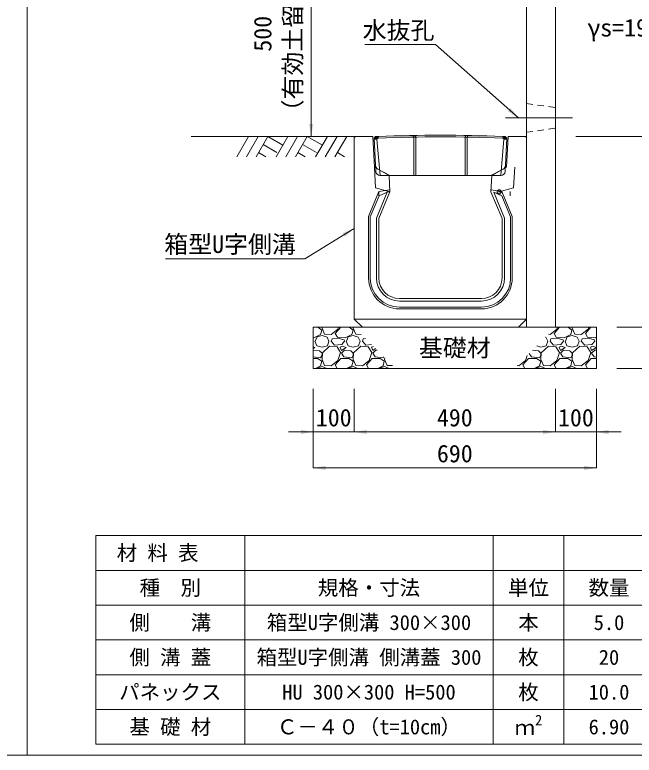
# Model space of a CAD drawing. Units: millimetres at full size. Extents: x 173025 to 194922, y 53822 to 64534.
# Drawn here: x 185692 to 187201, y 61441 to 63244 of the extents above; entities that cross this region are included whole.
import ezdxf
from ezdxf.enums import TextEntityAlignment as Align

# ---------------------------------------------------------------- set-up
doc = ezdxf.new("R2010")
doc.units = ezdxf.units.MM
doc.header["$LTSCALE"] = 20
doc.header["$PDMODE"] = 32
doc.header["$PDSIZE"] = 10
for name, pattern in [('DASHED', [7.5, 6, -1.5]), ('USER1', [28.575, 19.05, -3.175, 3.175, -3.175]), ('USER2', [1.35, 0.75, -0.6])]:
    doc.linetypes.add(name, pattern=pattern)
for name, color, linetype, lineweight in [('0_2', 7, 'Continuous', 20), ('Defpoints_3', 8, 'Continuous', 0), ('パネックス', 2, 'Continuous', 13), ('図枠', 5, 'Continuous', 13), ('基礎材', 7, 'Continuous', 15), ('寸法・材料表', 7, 'Continuous', 13), ('寸法線', 7, 'Continuous', 13), ('引出線', 4, 'Continuous', 13), ('本体', 2, 'Continuous', 9), ('箱型U字側溝', 2, 'Continuous', 9), ('ﾊｯﾁﾝｸﾞ', 7, 'Continuous', 5)]:
    doc.layers.add(name, color=color, linetype=linetype, lineweight=lineweight)
doc.styles.add('ＭＳ ゴシック', font='')
doc.styles.get('ＭＳ ゴシック').set_extended_font_data('MS Gothic')

# ---------------------------------------------------------------- blocks, each defined once
blk = doc.blocks.new('filled_arrow')
at = {"color": 0, "linetype": 'Continuous', "lineweight": -2}
blk.add_solid([(7.5, 1.25), (0, 0), (7.5, -1.25)], dxfattribs=at)

msp = doc.modelspace()

# ---------------------------------------------------------------- linework, layer by layer
at = {"layer": '0_2'}
msp.add_line((186521.93, 62948.31), (186121.93, 62948.31), dxfattribs=at)
at = {"layer": 'Defpoints_3'}
for p, q in [((185889.27, 61976.61), (187854.58, 61976.61)), ((185889.27, 61976.61), (185889.27, 61891.43)), ((186252.27, 61976.61), (186252.27, 61891.43)), ((186857.27, 61976.61), (186857.27, 61891.43)), ((187029.58, 61976.61), (187029.58, 61891.43))]:
    msp.add_line(p, q, dxfattribs=at)
at = {"layer": 'パネックス'}
for p, q in [((186938.93, 62948.31), (186938.93, 63443.31)), ((187008.93, 63448.31), (187008.93, 62483.31)), ((186938.93, 63028.31), (186938.93, 62958.31)), ((186938.93, 62483.31), (186938.93, 62993.31)), ((187028.93, 62483.31), (186938.93, 62483.31))]:
    msp.add_line(p, q, dxfattribs=at)
at = {"layer": '図枠'}
for p, q in [((185721.93, 64341.27), (185721.93, 61441.27)), ((179921.93, 61441.27), (194921.93, 61441.27))]:
    msp.add_line(p, q, dxfattribs=at)
at = {"layer": '基礎材'}
for p, q in [((186418.93, 62483.31), (186418.93, 62383.31)), ((186418.93, 62483.31), (187108.93, 62483.31)), ((187108.93, 62483.31), (187108.93, 62383.31)), ((186418.93, 62383.31), (187108.93, 62383.31))]:
    msp.add_line(p, q, dxfattribs=at)
at = {"layer": '寸法・材料表'}
for p, q in [((185889.27, 61891.43), (187854.58, 61891.43)), ((185889.27, 61891.43), (185889.27, 61467.93)), ((186252.27, 61891.43), (186252.27, 61467.93)), ((186857.27, 61891.43), (186857.27, 61467.93)), ((187029.58, 61891.43), (187029.58, 61467.93)), ((185889.27, 61806.73), (187854.58, 61806.73)), ((185889.27, 61722.03), (187854.58, 61722.03)), ((185889.27, 61637.33), (187854.58, 61637.33)), ((185889.27, 61552.63), (187854.58, 61552.63)), ((185889.27, 61467.93), (187854.58, 61467.93))]:
    msp.add_line(p, q, dxfattribs=at)
at = {"layer": '寸法線'}
for p, q in [((186413.93, 62948.31), (186413.93, 63448.31)), ((186471.93, 62948.31), (186413.93, 62948.31)), ((187058.93, 62948.31), (187402.27, 62948.31)), ((187158.93, 62483.31), (187489.77, 62483.31)), ((187158.93, 62483.31), (187402.27, 62483.31)), ((187158.97, 62483.31), (187489.77, 62483.31)), ((187158.97, 62383.31), (187489.77, 62383.31)), ((186418.93, 62333.31), (186418.93, 62228.37)), ((186418.93, 62333.31), (186418.93, 62140.87)), ((186518.93, 62333.31), (186518.93, 62228.37)), ((186518.93, 62333.31), (186518.93, 62228.37)), ((187008.93, 62333.31), (187008.93, 62228.37)), ((187008.93, 62333.31), (187008.93, 62228.37)), ((187108.93, 62333.31), (187108.93, 62228.37)), ((187108.93, 62333.31), (187108.93, 62140.87)), ((186358.93, 62228.37), (186578.93, 62228.37)), ((186518.93, 62228.37), (187008.93, 62228.37)), ((186948.93, 62228.37), (187168.93, 62228.37)), ((187108.93, 62140.87), (186418.93, 62140.87))]:
    msp.add_line(p, q, dxfattribs=at)
at = {"layer": '寸法線', "linetype": 'USER1', "lineweight": 9}
msp.add_line((186887.07, 62993.31), (187050.78, 62993.31), dxfattribs=at)
at = {"layer": '引出線'}
for points in [[(186918.93, 62993.31), (186716.47, 63171.75), (186544.72, 63171.75)], [(186518.93, 62724.31), (186398.72, 62650.03), (186058.72, 62650.03)]]:
    msp.add_lwpolyline(points, dxfattribs=at)
at = {"layer": '本体', "linetype": 'USER2'}
for p, q in [((186938.93, 63028.31), (187008.93, 63018.31)), ((186938.93, 62958.31), (187008.93, 62968.31))]:
    msp.add_line(p, q, dxfattribs=at)
at = {"layer": '箱型U字側溝'}
for p, q in [((186567.13, 62944.16), (186577.99, 62944.16)), ((186879.84, 62944.16), (186890.7, 62944.16)), ((186579.05, 62813.77), (186579.17, 62803.65)), ((186598.93, 62812.11), (186605.93, 62813.31)), ((186878.92, 62812.11), (186871.93, 62813.31)), ((186898.81, 62813.77), (186898.68, 62803.65)), ((186828.93, 62553.31), (186628.93, 62553.31)), ((186628.93, 62547.31), (186828.93, 62547.31)), ((186828.93, 62532.31), (186628.93, 62532.31)), ((186628.93, 62528.31), (186828.93, 62528.31)), ((186518.93, 62503.31), (186938.93, 62503.31))]:
    msp.add_line(p, q, dxfattribs=at)
at = {"layer": '箱型U字側溝', "lineweight": 18}
msp.add_line((186581.46, 62853.16), (186876.37, 62853.16), dxfattribs=at)
at = {"layer": '箱型U字側溝', "lineweight": 13}
msp.add_line((186828.93, 62553.31), (186628.93, 62553.31), dxfattribs=at)
for points in [[(186603.93, 62853.31), (186567.93, 62873.31), (186563.93, 62948.31), (186521.93, 62948.31), (186518.93, 62945.31), (186518.93, 62503.31), (186538.93, 62483.31), (186918.93, 62483.31), (186938.93, 62503.31), (186938.93, 62945.31), (186935.93, 62948.31), (186893.93, 62948.31), (186889.93, 62873.31), (186853.93, 62853.31), (186851.93, 62813.31), (186878.93, 62748.31), (186878.93, 62603.31)], [(186578.93, 62603.31), (186578.93, 62748.31), (186605.93, 62813.31), (186603.93, 62853.31)]]:
    msp.add_lwpolyline(points, dxfattribs=at)
at = {"layer": '箱型U字側溝', "lineweight": 18}
for points in [[(186570.7, 62877.12), (186567.13, 62944.16), (186570.92, 62948.16)], [(186577.92, 62948.16), (186570.92, 62948.16), (186567.13, 62944.16), (186571.48, 62862.63)], [(186886.35, 62862.63), (186890.7, 62944.16), (186886.92, 62948.16), (186879.92, 62948.16)], [(186886.92, 62948.16), (186890.7, 62944.16), (186887.13, 62877.12)], [(186881.79, 62868.8), (186852.01, 62853.16), (186605.82, 62853.16), (186576.04, 62868.8)]]:
    msp.add_lwpolyline(points, dxfattribs=at)
at = {"layer": '箱型U字側溝', "color": 5}
for points in [[(186570.92, 62945.26), (186576.29, 62945.16), (186574.13, 62941.16), (186567.28, 62941.28)], [(186886.92, 62945.26), (186881.54, 62945.16), (186883.7, 62941.16), (186890.55, 62941.28)]]:
    msp.add_lwpolyline(points, close=True, dxfattribs=at)
at = {"layer": '箱型U字側溝', "color": 5, "linetype": 'DASHED'}
for points in [[(186581.98, 62853.16), (186574.13, 62941.16), (186577.92, 62948.16)], [(186875.85, 62853.16), (186883.7, 62941.16), (186879.92, 62948.16)]]:
    msp.add_lwpolyline(points, dxfattribs=at)
at = {"layer": '箱型U字側溝'}
for points in [[(186661.86, 62950.57), (186663.92, 62946.61), (186663.92, 62853.16)], [(186668.92, 62853.16), (186668.92, 62946.69), (186666.86, 62950.66)], [(186788.92, 62853.16), (186788.92, 62946.69), (186790.97, 62950.66)], [(186793.92, 62853.16), (186793.92, 62946.61), (186795.97, 62950.57)], [(186578.93, 62603.31), (186578.93, 62748.31), (186605.93, 62813.31), (186605.68, 62818.34), (186579.05, 62813.77), (186553.93, 62753.29), (186553.93, 62603.31)], [(186557.93, 62603.31), (186557.93, 62752.5), (186579.23, 62803.77), (186598.93, 62812.11), (186572.93, 62749.5), (186572.93, 62603.31)], [(186903.93, 62603.31), (186903.93, 62753.29), (186878.81, 62813.77), (186852.18, 62818.34), (186851.93, 62813.31), (186878.93, 62748.31), (186878.93, 62603.31)], [(186858.92, 62812.11), (186878.68, 62803.65), (186899.93, 62752.5), (186899.93, 62603.31)], [(186884.93, 62603.31), (186884.93, 62749.5), (186858.92, 62812.11)]]:
    msp.add_lwpolyline(points, dxfattribs=at)
at = {"layer": '箱型U字側溝', "linetype": 'DASHED', "lineweight": 13}
for points in [[(186605.93, 62813.31), (186570.59, 62823.31), (186567.93, 62873.31)], [(186871.93, 62813.31), (186907.26, 62823.31), (186909.93, 62873.31)]]:
    msp.add_lwpolyline(points, dxfattribs=at)
at = {"layer": '箱型U字側溝', "lineweight": 18}
for centre, radius, start, end in [((186728.92, 59149.5), 3801.67, 87.72365, 92.27635), ((186580.69, 62877.66), 10, 183.05288, 242.29297), ((186877.14, 62877.66), 10, 297.70703, 356.94712), ((186581.46, 62863.16), 10, 183.05288, 270), ((186876.37, 62863.16), 10, 270, 356.94712)]:
    msp.add_arc(centre, radius, start, end, dxfattribs=at)
at = {"layer": '箱型U字側溝'}
for centre, radius, start, end in [((186728.92, 59149.5), 3797.67, 87.72245, 92.27755), ((186628.93, 62603.31), 75, 180, 270), ((186628.93, 62603.31), 71, 180, 270), ((186628.93, 62603.31), 56, 180, 270), ((186628.93, 62603.31), 50, 180, 270), ((186828.93, 62603.31), 71, 270, 0), ((186828.93, 62603.31), 56, 270, 0), ((186828.93, 62603.31), 75, 270, 0), ((186828.93, 62603.31), 50, 270, 0)]:
    msp.add_arc(centre, radius, start, end, dxfattribs=at)
at = {"layer": '箱型U字側溝', "lineweight": 13}
for centre, start, end in [((186628.93, 62603.31), 180, 270), ((186828.93, 62603.31), 270, 0)]:
    msp.add_arc(centre, 50, start, end, dxfattribs=at)
at = {"layer": '箱型U字側溝'}
msp.add_point((186871.93, 62813.31), dxfattribs=at)
at = {"layer": 'ﾊｯﾁﾝｸﾞ', "lineweight": 9}
for p, q in [((186261.37, 62948.31), (186232.72, 62898.69)), ((186284.99, 62948.31), (186256.34, 62898.69)), ((186308.61, 62948.31), (186279.96, 62898.69)), ((186308.61, 62948.31), (186345.18, 62927.2)), ((186357.37, 62948.31), (186328.72, 62898.69)), ((186380.99, 62948.31), (186352.34, 62898.69)), ((186404.61, 62948.31), (186375.96, 62898.69)), ((186404.61, 62948.31), (186441.18, 62927.2)), ((186453.37, 62948.31), (186424.72, 62898.69)), ((186476.99, 62948.31), (186448.34, 62898.69)), ((186500.61, 62948.31), (186471.96, 62898.69)), ((186297.19, 62928.52), (186330.6, 62909.23)), ((186393.19, 62928.52), (186426.6, 62909.23)), ((186285.77, 62908.74), (186303.18, 62898.69)), ((186381.77, 62908.74), (186399.18, 62898.69)), ((186477.77, 62908.74), (186495.18, 62898.69))]:
    msp.add_line(p, q, dxfattribs=at)
at = {"layer": 'ﾊｯﾁﾝｸﾞ'}
for p, q in [((186430.13, 62483.31), (186439.69, 62476.69)), ((186439.69, 62476.69), (186436.64, 62466.02)), ((186440.55, 62483.31), (186440.45, 62481.26)), ((186440.45, 62481.26), (186446.55, 62466.79)), ((186462.55, 62466.02), (186479.31, 62478.98)), ((186472.46, 62468.31), (186485.95, 62483.31)), ((186479.31, 62478.98), (186480.7, 62483.31)), ((186506.33, 62483.31), (186515.89, 62476.69)), ((186515.89, 62476.69), (186512.84, 62466.02)), ((186516.75, 62483.31), (186516.65, 62481.26)), ((186516.65, 62481.26), (186522.75, 62466.79)), ((186995.95, 62466.02), (187012.71, 62478.98)), ((187005.86, 62468.31), (187019.35, 62483.31)), ((187012.71, 62478.98), (187014.1, 62483.31)), ((187039.73, 62483.31), (187049.29, 62476.69)), ((187049.29, 62476.69), (187046.24, 62466.02)), ((187050.15, 62483.31), (187050.05, 62481.26)), ((187050.05, 62481.26), (187056.15, 62466.79)), ((187072.15, 62466.02), (187088.91, 62478.98)), ((187082.06, 62468.31), (187095.55, 62483.31)), ((187088.91, 62478.98), (187090.3, 62483.31)), ((186436.64, 62466.02), (186420.64, 62457.64)), ((186423.69, 62449.26), (186428.26, 62459.93)), ((186428.26, 62459.93), (186440.45, 62463.74)), ((186440.45, 62463.74), (186452.64, 62459.17)), ((186446.55, 62466.79), (186462.55, 62466.02)), ((186452.64, 62459.17), (186457.22, 62449.26)), ((186477.79, 62459.17), (186472.46, 62468.31)), ((186496.84, 62457.64), (186477.79, 62459.17)), ((186512.84, 62466.02), (186496.84, 62457.64)), ((186499.89, 62449.26), (186504.46, 62459.93)), ((186504.46, 62459.93), (186516.65, 62463.74)), ((186516.65, 62463.74), (186528.84, 62459.17)), ((186522.75, 62466.79), (186536.08, 62466.15)), ((186528.84, 62459.17), (186533.42, 62449.26)), ((186985.13, 62459.51), (186986.04, 62459.17)), ((186986.04, 62459.17), (186990.62, 62449.26)), ((186991.84, 62466.22), (186995.95, 62466.02)), ((187011.19, 62459.17), (187005.86, 62468.31)), ((187030.24, 62457.64), (187011.19, 62459.17)), ((187046.24, 62466.02), (187030.24, 62457.64)), ((187033.29, 62449.26), (187037.86, 62459.93)), ((187037.86, 62459.93), (187050.05, 62463.74)), ((187050.05, 62463.74), (187062.24, 62459.17)), ((187056.15, 62466.79), (187072.15, 62466.02)), ((187062.24, 62459.17), (187066.82, 62449.26)), ((187087.39, 62459.17), (187082.06, 62468.31)), ((187106.44, 62457.64), (187087.39, 62459.17)), ((187108.97, 62458.97), (187106.44, 62457.64)), ((186420.64, 62457.64), (186418.88, 62457.78)), ((186419.12, 62449.26), (186418.88, 62450.44)), ((186419.12, 62449.26), (186418.88, 62449)), ((186422.93, 62449.26), (186427.5, 62438.59)), ((186453.41, 62438.59), (186457.22, 62449.26)), ((186462.55, 62449.26), (186464.84, 62455.36)), ((186470.93, 62440.12), (186462.55, 62449.26)), ((186479.31, 62456.88), (186464.83, 62455.36)), ((186488.46, 62441.64), (186470.93, 62440.12)), ((186494.55, 62453.07), (186479.31, 62456.88)), ((186495.32, 62449.26), (186488.46, 62441.64)), ((186495.32, 62449.26), (186494.55, 62453.07)), ((186499.13, 62449.26), (186503.7, 62438.59)), ((186529.61, 62438.59), (186533.42, 62449.26)), ((186538.75, 62449.26), (186541.04, 62455.36)), ((186547.13, 62440.12), (186538.75, 62449.26)), ((186546.32, 62455.91), (186541.03, 62455.36)), ((186560.92, 62441.31), (186547.13, 62440.12)), ((186986.81, 62438.59), (186990.62, 62449.26)), ((186995.95, 62449.26), (186998.24, 62455.36)), ((187004.33, 62440.12), (186995.95, 62449.26)), ((187012.71, 62456.88), (186998.23, 62455.36)), ((187021.86, 62441.64), (187004.33, 62440.12)), ((187027.95, 62453.07), (187012.71, 62456.88)), ((187028.72, 62449.26), (187021.86, 62441.64)), ((187028.72, 62449.26), (187027.95, 62453.07)), ((187032.53, 62449.26), (187037.1, 62438.59)), ((187063.01, 62438.59), (187066.82, 62449.26)), ((187072.15, 62449.26), (187074.44, 62455.36)), ((187080.53, 62440.12), (187072.15, 62449.26)), ((187088.91, 62456.88), (187074.43, 62455.36)), ((187098.06, 62441.64), (187080.53, 62440.12)), ((187104.15, 62453.07), (187088.91, 62456.88)), ((187104.92, 62449.26), (187098.06, 62441.64)), ((187104.92, 62449.26), (187104.15, 62453.07)), ((187108.73, 62449.26), (187108.97, 62448.68)), ((186422.93, 62434.02), (186418.88, 62435.37)), ((186418.88, 62431.59), (186422.93, 62434.02)), ((186419.12, 62427.92), (186418.88, 62427.69)), ((186434.36, 62425.64), (186419.12, 62427.92)), ((186427.5, 62438.59), (186440.45, 62434.78)), ((186440.45, 62420.3), (186434.36, 62425.64)), ((186440.45, 62434.78), (186453.4, 62438.59)), ((186458.74, 62437.07), (186441.21, 62421.07)), ((186477.03, 62435.54), (186458.74, 62437.07)), ((186485.41, 62421.83), (186477.03, 62435.54)), ((186489.98, 62437.07), (186484.65, 62434.78)), ((186484.65, 62434.78), (186487.7, 62427.16)), ((186487.7, 62427.16), (186499.13, 62434.02)), ((186495.32, 62427.92), (186487.7, 62420.3)), ((186499.13, 62434.02), (186489.98, 62437.07)), ((186510.56, 62425.64), (186495.32, 62427.92)), ((186503.7, 62438.59), (186516.65, 62434.78)), ((186516.65, 62420.3), (186510.56, 62425.64)), ((186516.65, 62434.78), (186529.6, 62438.59)), ((186534.94, 62437.07), (186517.41, 62421.07)), ((186553.23, 62435.54), (186534.94, 62437.07)), ((186561.61, 62421.83), (186553.23, 62435.54)), ((186565.47, 62436.76), (186560.85, 62434.78)), ((186560.85, 62434.78), (186563.9, 62427.16)), ((186563.9, 62427.16), (186570.88, 62431.35)), ((186571.52, 62427.92), (186563.9, 62420.3)), ((186574.8, 62427.43), (186571.52, 62427.92)), ((186967.76, 62425.64), (186953.41, 62427.79)), ((186963.46, 62437.84), (186973.85, 62434.78)), ((186973.85, 62420.3), (186967.76, 62425.64)), ((186973.85, 62434.78), (186986.8, 62438.59)), ((186992.14, 62437.07), (186974.61, 62421.07)), ((187010.43, 62435.54), (186992.14, 62437.07)), ((187018.81, 62421.83), (187010.43, 62435.54)), ((187023.38, 62437.07), (187018.05, 62434.78)), ((187018.05, 62434.78), (187021.1, 62427.16)), ((187021.1, 62427.16), (187032.53, 62434.02)), ((187028.72, 62427.92), (187021.1, 62420.3)), ((187032.53, 62434.02), (187023.38, 62437.07)), ((187043.96, 62425.64), (187028.72, 62427.92)), ((187037.1, 62438.59), (187050.05, 62434.78)), ((187050.05, 62420.3), (187043.96, 62425.64)), ((187050.05, 62434.78), (187063, 62438.59)), ((187068.34, 62437.07), (187050.81, 62421.07)), ((187086.63, 62435.54), (187068.34, 62437.07)), ((187095.01, 62421.83), (187086.63, 62435.54)), ((187099.58, 62437.07), (187094.25, 62434.78)), ((187094.25, 62434.78), (187097.3, 62427.16)), ((187097.3, 62427.16), (187108.73, 62434.02)), ((187104.92, 62427.92), (187097.3, 62420.3)), ((187108.73, 62434.02), (187099.58, 62437.07)), ((187108.97, 62427.31), (187104.92, 62427.92)), ((186418.88, 62411), (186436.64, 62408.87)), ((186418.88, 62407.35), (186429.78, 62407.35)), ((186429.78, 62407.35), (186439.69, 62400.49)), ((186436.64, 62408.87), (186440.45, 62415.73)), ((186441.21, 62421.07), (186440.45, 62405.06)), ((186440.45, 62415.73), (186440.45, 62420.3)), ((186440.45, 62405.06), (186446.55, 62390.59)), ((186472.46, 62392.11), (186486.17, 62407.35)), ((186479.31, 62402.78), (186485.41, 62421.83)), ((186486.17, 62407.35), (186505.98, 62407.35)), ((186487.7, 62420.3), (186493.79, 62411.16)), ((186493.79, 62411.16), (186512.84, 62408.87)), ((186505.98, 62407.35), (186515.89, 62400.49)), ((186512.84, 62408.87), (186516.65, 62415.73)), ((186517.41, 62421.07), (186516.65, 62405.06)), ((186516.65, 62415.73), (186516.65, 62420.3)), ((186516.65, 62405.06), (186522.75, 62390.59)), ((186548.66, 62392.11), (186562.37, 62407.35)), ((186555.51, 62402.78), (186561.61, 62421.83)), ((186562.37, 62407.35), (186582.18, 62407.35)), ((186563.9, 62420.3), (186569.99, 62411.16)), ((186569.99, 62411.16), (186589.04, 62408.87)), ((186582.18, 62407.35), (186592.09, 62400.49)), ((186589.04, 62408.87), (186590.58, 62411.65)), ((186593.05, 62409.19), (186592.85, 62405.06)), ((186592.85, 62405.06), (186598.95, 62390.59)), ((186929.66, 62392.11), (186943.37, 62407.35)), ((186936.51, 62402.78), (186940.33, 62414.71)), ((186943.37, 62407.35), (186963.18, 62407.35)), ((186945.31, 62419.69), (186950.99, 62411.16)), ((186950.99, 62411.16), (186970.04, 62408.87)), ((186963.18, 62407.35), (186973.09, 62400.49)), ((186970.04, 62408.87), (186973.85, 62415.73)), ((186974.61, 62421.07), (186973.85, 62405.06)), ((186973.85, 62415.73), (186973.85, 62420.3)), ((186973.85, 62405.06), (186979.95, 62390.59)), ((187005.86, 62392.11), (187019.57, 62407.35)), ((187012.71, 62402.78), (187018.81, 62421.83)), ((187019.57, 62407.35), (187039.38, 62407.35)), ((187021.1, 62420.3), (187027.19, 62411.16)), ((187027.19, 62411.16), (187046.24, 62408.87)), ((187039.38, 62407.35), (187049.29, 62400.49)), ((187046.24, 62408.87), (187050.05, 62415.73)), ((187050.81, 62421.07), (187050.05, 62405.06)), ((187050.05, 62415.73), (187050.05, 62420.3)), ((187050.05, 62405.06), (187056.15, 62390.59)), ((187082.06, 62392.11), (187095.77, 62407.35)), ((187088.91, 62402.78), (187095.01, 62421.83)), ((187095.77, 62407.35), (187108.97, 62407.35)), ((187097.3, 62420.3), (187103.39, 62411.16)), ((187103.39, 62411.16), (187108.97, 62410.49)), ((186436.64, 62389.82), (186424.2, 62383.31)), ((186428.26, 62383.73), (186440.45, 62387.54)), ((186439.69, 62400.49), (186436.64, 62389.82)), ((186440.45, 62387.54), (186451.73, 62383.31)), ((186446.55, 62390.59), (186462.55, 62389.82)), ((186462.55, 62389.82), (186479.31, 62402.78)), ((186477.59, 62383.31), (186472.46, 62392.11)), ((186512.84, 62389.82), (186500.4, 62383.31)), ((186504.46, 62383.73), (186516.65, 62387.54)), ((186515.89, 62400.49), (186512.84, 62389.82)), ((186516.65, 62387.54), (186527.93, 62383.31)), ((186522.75, 62390.59), (186538.75, 62389.82)), ((186538.75, 62389.82), (186555.51, 62402.78)), ((186553.79, 62383.31), (186548.66, 62392.11)), ((186589.04, 62389.82), (186576.6, 62383.31)), ((186580.66, 62383.73), (186592.85, 62387.54)), ((186592.09, 62400.49), (186589.04, 62389.82)), ((186592.85, 62387.54), (186604.13, 62383.31)), ((186598.95, 62390.59), (186612.28, 62389.95)), ((186915.64, 62390.02), (186919.75, 62389.82)), ((186919.75, 62389.82), (186936.51, 62402.78)), ((186934.79, 62383.31), (186929.66, 62392.11)), ((186970.04, 62389.82), (186957.6, 62383.31)), ((186961.66, 62383.73), (186973.85, 62387.54)), ((186973.09, 62400.49), (186970.04, 62389.82)), ((186973.85, 62387.54), (186985.13, 62383.31)), ((186979.95, 62390.59), (186995.95, 62389.82)), ((186995.95, 62389.82), (187012.71, 62402.78)), ((187010.99, 62383.31), (187005.86, 62392.11)), ((187046.24, 62389.82), (187033.8, 62383.31)), ((187037.86, 62383.73), (187050.05, 62387.54)), ((187049.29, 62400.49), (187046.24, 62389.82)), ((187050.05, 62387.54), (187061.33, 62383.31)), ((187056.15, 62390.59), (187072.15, 62389.82)), ((187072.15, 62389.82), (187088.91, 62402.78)), ((187087.19, 62383.31), (187082.06, 62392.11)), ((186428.08, 62383.31), (186428.26, 62383.73)), ((186504.28, 62383.31), (186504.46, 62383.73)), ((186580.48, 62383.31), (186580.66, 62383.73)), ((186908.93, 62383.31), (186908.93, 62383.31)), ((186961.48, 62383.31), (186961.66, 62383.73)), ((187037.68, 62383.31), (187037.86, 62383.73))]:
    msp.add_line(p, q, dxfattribs=at)

# ---------------------------------------------------------------- block references
at = {"layer": '寸法線', "xscale": 4, "yscale": 4}
for p, rotation in [((186413.93, 62948.31), 90), ((186418.93, 62228.37), 180), ((187008.93, 62228.37), 180), ((187008.93, 62228.37), 180), ((187108.93, 62140.87), 180)]:
    msp.add_blockref('filled_arrow', p, dxfattribs=dict(at, rotation=rotation))
for p in [(186518.93, 62228.37), (186518.93, 62228.37), (187108.93, 62228.37), (186418.93, 62140.87)]:
    msp.add_blockref('filled_arrow', p, dxfattribs=at)
at = {"layer": '引出線', "xscale": 4, "yscale": 4}
for p, rotation in [((186918.93, 62993.31), 138.6), ((186518.93, 62724.31), 211.7)]:
    msp.add_blockref('filled_arrow', p, dxfattribs=dict(at, rotation=rotation))

# ---------------------------------------------------------------- texts
at = {"layer": '寸法・材料表', "style": 'ＭＳ ゴシック'}
msp.add_text('\u3000材 料 表', height=36.55, dxfattribs=at).set_placement((185890.44, 61934.02), align=Align.MIDDLE_LEFT)
for s, p in [('種\u3000別', (186070.77, 61849.08)), ('規格・寸法', (186554.77, 61849.08)), ('単位', (186943.43, 61849.08)), ('数量', (187139.58, 61849.08)), ('側\u3000\u3000溝', (186070.77, 61764.38)), ('箱型U字側溝 300×300', (186554.77, 61764.38)), ('本', (186943.43, 61764.38)), ('5.0', (187139.58, 61764.38)), ('側 溝 蓋', (186070.77, 61679.68)), ('箱型U字側溝 側溝蓋 300', (186554.77, 61679.68)), ('枚', (186943.43, 61679.68)), ('20', (187139.58, 61679.68)), ('パネックス', (186070.77, 61594.98)), ('HU 300×300 H=500', (186554.77, 61594.98)), ('枚', (186943.43, 61594.98)), ('10.0', (187139.58, 61594.98)), ('基 礎 材', (186070.77, 61510.28)), ('Ｃ－４０（t=10cm）', (186554.77, 61510.28)), ('6.90', (187139.58, 61510.28))]:
    msp.add_text(s, height=36.55, dxfattribs=at).set_placement(p, align=Align.MIDDLE_CENTER)
for s, height, p in [('2', 25.59, (186959.63, 61506.3)), ('ｍ', 36.55, (186909.77, 61479.35))]:
    msp.add_text(s, height=height, dxfattribs=at).set_placement(p, align=Align.BOTTOM_LEFT)
at = {"layer": '寸法線', "style": 'ＭＳ ゴシック'}
for s, p in [('（有効土留め高)', (186403.13, 62979.78)), ('500', (186330, 63154.6))]:
    msp.add_text(s, height=42.72, rotation=90, dxfattribs=at).set_placement(p, align=Align.BOTTOM_LEFT)
msp.add_text('γs=19kN/ｍ3', height=42.72, dxfattribs=at).set_placement((187086.89, 63234.32), align=Align.TOP_LEFT)
for s, p in [('基礎材', (186763.93, 62433.31)), ('100', (186468.93, 62263.37)), ('490', (186763.93, 62263.37)), ('100', (187058.93, 62263.37)), ('690', (186763.93, 62175.87))]:
    msp.add_text(s, height=42.72, dxfattribs=at).set_placement(p, align=Align.MIDDLE_CENTER)
at = {"layer": '引出線', "style": 'ＭＳ ゴシック'}
msp.add_text('水抜孔', height=42.72, dxfattribs=at).set_placement((186714.22, 63228.04), align=Align.TOP_RIGHT)
msp.add_text('箱型U字側溝', height=42.72, dxfattribs=at).set_placement((186216.22, 62706.99), align=Align.TOP_CENTER)

doc.saveas('drawing.dxf')
